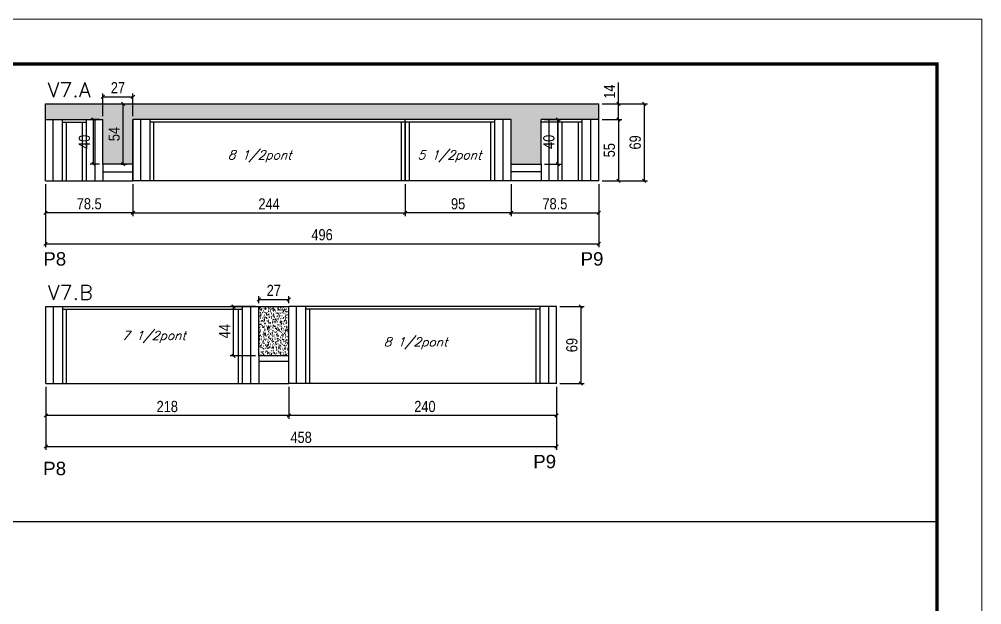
# Model space of a CAD drawing. Header units: millimetres. Extents: x 2921 to 9246, y 316 to 11751.
# Drawn here: x 3543 to 4406, y 7732 to 8257 of the extents above; entities that cross this region are included whole.
import ezdxf

# ---------------------------------------------------------------- set-up
doc = ezdxf.new("R2010")
doc.units = ezdxf.units.MM
doc.linetypes.add('DASHED', pattern=[0.75, 0.5, -0.25])
for name, color, linetype in [('1', 3, 'Continuous'), ('5', 5, 'Continuous'), ('8', 8, 'Continuous'), ('COTA', 241, 'Continuous'), ('Painéis', 200, 'Continuous'), ('SARR_2.2x7', 40, 'Continuous'), ('SARR_3.5x7', 81, 'Continuous'), ('SARR_EDITAR', 141, 'Continuous'), ('texto', 7, 'Continuous')]:
    doc.layers.add(name, color=color, linetype=linetype)
for name, color, linetype, lineweight in [('Folhas', 255, 'Continuous', 9), ('SARRAFO DE PRESSAO', 251, 'DASHED', 9), ('Texto Seção', 7, 'Continuous', 15)]:
    doc.layers.add(name, color=color, linetype=linetype, lineweight=lineweight)
doc.styles.add('COTA TECNICA', font='techl___.ttf', dxfattribs={"height": 10})
doc.styles.add('COTA TECNICA-50', font='techl___.ttf', dxfattribs={"height": 10})
doc.styles.add('REGUA-120', font='ROMANS.shx', dxfattribs={"height": 15})
doc.styles.add('Romans', font='romans.shx')
doc.styles.get("Standard").update_dxf_attribs({"font": 'arial.ttf'})
doc.dimstyles.new('COTA PAINEL-50', dxfattribs={"dimtxt": 10, "dimasz": 3, "dimexe": 3, "dimexo": 3, "dimgap": 3, "dimtad": 1, "dimdec": 1, "dimzin": 12, "dimdsep": 46, "dimtxsty": 'COTA TECNICA-50', "dimblk1": 'OBLIQUE', "dimblk2": 'OBLIQUE', "dimsah": 1, "dimcen": 0.9, "dimclrd": 4, "dimclre": 4, "dimclrt": 240, "dimadec": 1, "dimazin": 3, "dimtfac": 1, "dimtdec": 1, "dimtmove": 0, "dimatfit": 3, "dimfxl": 1, "dimtolj": 1, "dimtzin": 12, "dimarcsym": 0})
doc.dimstyles.new('PAINEL', dxfattribs={"dimtxt": 10, "dimasz": 3, "dimexe": 3, "dimexo": 3, "dimgap": 3, "dimtad": 1, "dimdec": 1, "dimzin": 12, "dimdsep": 46, "dimtxsty": 'COTA TECNICA', "dimblk1": 'OBLIQUE', "dimblk2": 'OBLIQUE', "dimsah": 1, "dimcen": 0.9, "dimclrd": 4, "dimclre": 4, "dimclrt": 240, "dimadec": 1, "dimazin": 3, "dimtfac": 1, "dimtdec": 1, "dimtmove": 0, "dimatfit": 3, "dimfxl": 1, "dimtolj": 1, "dimtzin": 12, "dimarcsym": 0})

# ---------------------------------------------------------------- blocks, each defined once
blk = doc.blocks.new('9999999999')
at = {"layer": 'Folhas'}
blk.add_lwpolyline([(98138.98, 34190.21), (99623.98, 34190.21), (99623.98, 35240.21), (98138.98, 35240.21)], close=True, dxfattribs=at)
at = {"layer": 'Folhas', "color": 30, "const_width": 3}
blk.add_lwpolyline([(98213.98, 34230.21), (99583.98, 34230.21), (99583.98, 35200.21), (98213.98, 35200.21)], close=True, dxfattribs=at)
blk = doc.blocks.new('_Oblique')
at = {"layer": '1', "color": 0, "lineweight": -2}
blk.add_line((-0.5, -0.5), (0.5, 0.5), dxfattribs=at)
blk = doc.blocks.new('*D16')
at = {"layer": 'COTA', "color": 4, "linetype": 'ByBlock', "lineweight": -2, "transparency": 16777216}
for p, q in [((3566.69, 8109.42), (3566.69, 8053)), ((4062.69, 8109.42), (4062.69, 8053)), ((3566.69, 8056), (4062.69, 8056))]:
    blk.add_line(p, q, dxfattribs=at)
at = {"layer": 'Defpoints', "color": 0, "linetype": 'ByBlock', "transparency": 16777216}
for p in [(3566.69, 8112.42), (4062.69, 8112.42), (4062.69, 8056)]:
    blk.add_point(p, dxfattribs=at)
at = {"layer": 'COTA', "color": 4, "linetype": 'ByBlock', "lineweight": -2, "transparency": 16777216, "xscale": 3, "yscale": 3, "zscale": 3, "rotation": 180}
blk.add_blockref('_Oblique', (3566.69, 8056), dxfattribs=at)
at = {"layer": 'COTA', "color": 4, "linetype": 'ByBlock', "lineweight": -2, "transparency": 16777216, "xscale": 3, "yscale": 3, "zscale": 3}
blk.add_blockref('_Oblique', (4062.69, 8056), dxfattribs=at)
at = {"layer": 'COTA', "color": 240, "linetype": 'ByBlock', "transparency": 16777216, "insert": (3814.69, 8064.13), "char_height": 10, "attachment_point": 5, "style": 'COTA TECNICA'}
blk.add_mtext('\\A1;496', dxfattribs=at)
blk = doc.blocks.new('*D854')
at = {"layer": 'COTA', "color": 4, "lineweight": -2, "transparency": 16777216}
for p, q in [((3889.19, 8109.42), (3889.19, 8080.73)), ((3984.19, 8109.42), (3984.19, 8080.73)), ((3984.19, 8083.73), (3889.19, 8083.73))]:
    blk.add_line(p, q, dxfattribs=at)
at = {"layer": 'Defpoints', "color": 0, "transparency": 16777216}
for p in [(3889.19, 8112.42), (3984.19, 8112.42), (3889.19, 8083.73)]:
    blk.add_point(p, dxfattribs=at)
at = {"layer": 'COTA', "color": 4, "lineweight": -2, "transparency": 16777216, "xscale": 3, "yscale": 3, "zscale": 3, "rotation": 180}
blk.add_blockref('_Oblique', (3889.19, 8083.73), dxfattribs=at)
at = {"layer": 'COTA', "color": 4, "lineweight": -2, "transparency": 16777216, "xscale": 3, "yscale": 3, "zscale": 3}
blk.add_blockref('_Oblique', (3984.19, 8083.73), dxfattribs=at)
at = {"layer": 'COTA', "color": 240, "transparency": 16777216, "insert": (3936.69, 8091.87), "char_height": 10, "attachment_point": 5, "style": 'COTA TECNICA'}
blk.add_mtext('\\A1;95 ', dxfattribs=at)
blk = doc.blocks.new('*D17')
at = {"layer": 'COTA', "color": 4, "lineweight": -2, "transparency": 16777216}
for p, q in [((3566.69, 8109.42), (3566.69, 8080.73)), ((3645.19, 8109.42), (3645.19, 8080.73)), ((3645.19, 8083.73), (3566.69, 8083.73))]:
    blk.add_line(p, q, dxfattribs=at)
at = {"layer": 'Defpoints', "color": 0, "transparency": 16777216}
for p in [(3566.69, 8112.42), (3645.19, 8112.42), (3566.69, 8083.73)]:
    blk.add_point(p, dxfattribs=at)
at = {"layer": 'COTA', "color": 4, "lineweight": -2, "transparency": 16777216, "xscale": 3, "yscale": 3, "zscale": 3, "rotation": 180}
blk.add_blockref('_Oblique', (3566.69, 8083.73), dxfattribs=at)
at = {"layer": 'COTA', "color": 4, "lineweight": -2, "transparency": 16777216, "xscale": 3, "yscale": 3, "zscale": 3}
blk.add_blockref('_Oblique', (3645.19, 8083.73), dxfattribs=at)
at = {"layer": 'COTA', "color": 240, "transparency": 16777216, "insert": (3605.94, 8091.86), "char_height": 10, "attachment_point": 5, "style": 'COTA TECNICA'}
blk.add_mtext('\\A1;78.5', dxfattribs=at)
blk = doc.blocks.new('*D855')
at = {"layer": 'COTA', "color": 4, "lineweight": -2, "transparency": 16777216}
for p, q in [((3615.19, 8167.42), (3606.76, 8167.42)), ((3609.76, 8127.42), (3609.76, 8167.42)), ((3615.19, 8127.42), (3606.76, 8127.42))]:
    blk.add_line(p, q, dxfattribs=at)
at = {"layer": 'Defpoints', "color": 0, "transparency": 16777216}
for p in [(3609.76, 8167.42), (3618.19, 8167.42), (3618.19, 8127.42)]:
    blk.add_point(p, dxfattribs=at)
at = {"layer": 'COTA', "color": 4, "lineweight": -2, "transparency": 16777216, "xscale": 3, "yscale": 3, "zscale": 3}
for p, rotation in [((3609.76, 8167.42), 90), ((3609.76, 8127.42), 270)]:
    blk.add_blockref('_Oblique', p, dxfattribs=dict(at, rotation=rotation))
at = {"layer": 'COTA', "color": 240, "transparency": 16777216, "insert": (3601.66, 8147.42), "char_height": 10, "attachment_point": 5, "rotation": 90, "style": 'COTA TECNICA'}
blk.add_mtext('\\A1;40', dxfattribs=at)
blk = doc.blocks.new('*D856')
at = {"layer": 'COTA', "color": 4, "lineweight": -2, "transparency": 16777216}
for p, q in [((3618.19, 8170.42), (3618.19, 8190.91)), ((3645.19, 8170.42), (3645.19, 8190.91)), ((3618.19, 8187.91), (3645.19, 8187.91))]:
    blk.add_line(p, q, dxfattribs=at)
at = {"layer": 'Defpoints', "color": 0, "transparency": 16777216}
for p in [(3645.19, 8187.91), (3618.19, 8167.42), (3645.19, 8167.42)]:
    blk.add_point(p, dxfattribs=at)
at = {"layer": 'COTA', "color": 4, "lineweight": -2, "transparency": 16777216, "xscale": 3, "yscale": 3, "zscale": 3, "rotation": 180}
blk.add_blockref('_Oblique', (3618.19, 8187.91), dxfattribs=at)
at = {"layer": 'COTA', "color": 4, "lineweight": -2, "transparency": 16777216, "xscale": 3, "yscale": 3, "zscale": 3}
blk.add_blockref('_Oblique', (3645.19, 8187.91), dxfattribs=at)
at = {"layer": 'COTA', "color": 240, "transparency": 16777216, "insert": (3631.69, 8195.98), "char_height": 10, "attachment_point": 5, "style": 'COTA TECNICA'}
blk.add_mtext('\\A1;27', dxfattribs=at)
blk = doc.blocks.new('*D18')
at = {"layer": 'COTA', "color": 4, "lineweight": -2, "transparency": 16777216}
for p, q in [((4065.69, 8181.42), (4106.59, 8181.42)), ((4103.59, 8181.42), (4103.59, 8112.42)), ((4065.69, 8112.42), (4106.59, 8112.42))]:
    blk.add_line(p, q, dxfattribs=at)
at = {"layer": 'Defpoints', "color": 0, "transparency": 16777216}
for p in [(4062.69, 8181.42), (4062.69, 8112.42), (4103.59, 8112.42)]:
    blk.add_point(p, dxfattribs=at)
at = {"layer": 'COTA', "color": 4, "lineweight": -2, "transparency": 16777216, "xscale": 3, "yscale": 3, "zscale": 3}
for p, rotation in [((4103.59, 8181.42), 90), ((4103.59, 8112.42), 270)]:
    blk.add_blockref('_Oblique', p, dxfattribs=dict(at, rotation=rotation))
at = {"layer": 'COTA', "color": 240, "transparency": 16777216, "insert": (4095.46, 8146.92), "char_height": 10, "attachment_point": 5, "rotation": 90, "style": 'COTA TECNICA-50'}
blk.add_mtext('\\A1;69', dxfattribs=at)
blk = doc.blocks.new('*D857')
at = {"layer": 'COTA', "color": 4, "lineweight": -2, "transparency": 16777216}
for p, q in [((4014.19, 8167.42), (4029.19, 8167.42)), ((4026.19, 8127.42), (4026.19, 8167.42)), ((4014.19, 8127.42), (4029.19, 8127.42))]:
    blk.add_line(p, q, dxfattribs=at)
at = {"layer": 'Defpoints', "color": 0, "transparency": 16777216}
for p in [(4011.19, 8167.42), (4026.19, 8167.42), (4011.19, 8127.42)]:
    blk.add_point(p, dxfattribs=at)
at = {"layer": 'COTA', "color": 4, "lineweight": -2, "transparency": 16777216, "xscale": 3, "yscale": 3, "zscale": 3}
for p, rotation in [((4026.19, 8167.42), 90), ((4026.19, 8127.42), 270)]:
    blk.add_blockref('_Oblique', p, dxfattribs=dict(at, rotation=rotation))
at = {"layer": 'COTA', "color": 240, "transparency": 16777216, "insert": (4018.09, 8147.42), "char_height": 10, "attachment_point": 5, "rotation": 90, "style": 'COTA TECNICA'}
blk.add_mtext('\\A1;40', dxfattribs=at)
blk = doc.blocks.new('*D19')
at = {"layer": 'COTA', "color": 4, "lineweight": -2, "transparency": 16777216}
for p, q in [((3984.19, 8109.42), (3984.19, 8080.73)), ((4062.69, 8109.42), (4062.69, 8080.73)), ((3984.19, 8083.73), (4062.69, 8083.73))]:
    blk.add_line(p, q, dxfattribs=at)
at = {"layer": 'Defpoints', "color": 0, "transparency": 16777216}
for p in [(3984.19, 8112.42), (4062.69, 8112.42), (4062.69, 8083.73)]:
    blk.add_point(p, dxfattribs=at)
at = {"layer": 'COTA', "color": 4, "lineweight": -2, "transparency": 16777216, "xscale": 3, "yscale": 3, "zscale": 3, "rotation": 180}
blk.add_blockref('_Oblique', (3984.19, 8083.73), dxfattribs=at)
at = {"layer": 'COTA', "color": 4, "lineweight": -2, "transparency": 16777216, "xscale": 3, "yscale": 3, "zscale": 3}
blk.add_blockref('_Oblique', (4062.69, 8083.73), dxfattribs=at)
at = {"layer": 'COTA', "color": 240, "transparency": 16777216, "insert": (4023.44, 8091.86), "char_height": 10, "attachment_point": 5, "style": 'COTA TECNICA'}
blk.add_mtext('\\A1;78.5', dxfattribs=at)
blk = doc.blocks.new('*D858')
at = {"layer": 'Defpoints', "color": 0, "transparency": 16777216}
for p in [(4062.69, 8181.42), (4080.44, 8181.42), (4062.69, 8167.42)]:
    blk.add_point(p, dxfattribs=at)
at = {"layer": 'Painéis', "color": 4, "lineweight": -2, "transparency": 16777216}
for p, q in [((4080.44, 8181.42), (4080.44, 8200.54)), ((4065.69, 8181.42), (4083.44, 8181.42)), ((4080.44, 8167.42), (4080.44, 8181.42)), ((4065.69, 8167.42), (4083.44, 8167.42))]:
    blk.add_line(p, q, dxfattribs=at)
at = {"layer": 'Painéis', "color": 4, "lineweight": -2, "transparency": 16777216, "xscale": 3, "yscale": 3, "zscale": 3}
for p, rotation in [((4080.44, 8181.42), 90), ((4080.44, 8167.42), 270)]:
    blk.add_blockref('_Oblique', p, dxfattribs=dict(at, rotation=rotation))
at = {"layer": 'Painéis', "color": 240, "lineweight": 5, "transparency": 16777216, "insert": (4072.37, 8192.48), "char_height": 10, "attachment_point": 5, "rotation": 90, "style": 'COTA TECNICA'}
blk.add_mtext('\\A1;14', dxfattribs=at)
blk = doc.blocks.new('*D859')
at = {"layer": 'Defpoints', "color": 0, "transparency": 16777216}
for p in [(4062.69, 8167.42), (4062.69, 8112.42), (4080.44, 8112.42)]:
    blk.add_point(p, dxfattribs=at)
at = {"layer": 'Painéis', "color": 4, "lineweight": -2, "transparency": 16777216}
for p, q in [((4065.69, 8167.42), (4083.44, 8167.42)), ((4080.44, 8167.42), (4080.44, 8112.42)), ((4065.69, 8112.42), (4083.44, 8112.42))]:
    blk.add_line(p, q, dxfattribs=at)
at = {"layer": 'Painéis', "color": 4, "lineweight": -2, "transparency": 16777216, "xscale": 3, "yscale": 3, "zscale": 3}
for p, rotation in [((4080.44, 8167.42), 90), ((4080.44, 8112.42), 270)]:
    blk.add_blockref('_Oblique', p, dxfattribs=dict(at, rotation=rotation))
at = {"layer": 'Painéis', "color": 240, "lineweight": 5, "transparency": 16777216, "insert": (4072.33, 8139.92), "char_height": 10, "attachment_point": 5, "rotation": 90, "style": 'COTA TECNICA'}
blk.add_mtext('\\A1;55', dxfattribs=at)
blk = doc.blocks.new('*D860')
at = {"layer": 'Defpoints', "color": 0, "transparency": 16777216}
for p in [(3645.19, 8112.42), (3889.19, 8112.42), (3889.19, 8083.73)]:
    blk.add_point(p, dxfattribs=at)
at = {"layer": 'Painéis', "color": 4, "lineweight": -2, "transparency": 16777216}
for p, q in [((3645.19, 8109.42), (3645.19, 8080.73)), ((3889.19, 8109.42), (3889.19, 8080.73)), ((3645.19, 8083.73), (3889.19, 8083.73))]:
    blk.add_line(p, q, dxfattribs=at)
at = {"layer": 'Painéis', "color": 4, "lineweight": -2, "transparency": 16777216, "xscale": 3, "yscale": 3, "zscale": 3, "rotation": 180}
blk.add_blockref('_Oblique', (3645.19, 8083.73), dxfattribs=at)
at = {"layer": 'Painéis', "color": 4, "lineweight": -2, "transparency": 16777216, "xscale": 3, "yscale": 3, "zscale": 3}
blk.add_blockref('_Oblique', (3889.19, 8083.73), dxfattribs=at)
at = {"layer": 'Painéis', "color": 240, "lineweight": 5, "transparency": 16777216, "insert": (3767.19, 8091.8), "char_height": 10, "attachment_point": 5, "style": 'COTA TECNICA'}
blk.add_mtext('\\A1;244', dxfattribs=at)
blk = doc.blocks.new('*D20')
at = {"layer": 'COTA', "color": 4, "linetype": 'ByBlock', "lineweight": -2, "transparency": 16777216}
for p, q in [((3566.92, 7927.69), (3566.92, 7871.27)), ((4024.92, 7927.69), (4024.92, 7871.27)), ((3566.92, 7874.27), (4024.92, 7874.27))]:
    blk.add_line(p, q, dxfattribs=at)
at = {"layer": 'Defpoints', "color": 0, "linetype": 'ByBlock', "transparency": 16777216}
for p in [(3566.92, 7930.69), (4024.92, 7930.69), (4024.92, 7874.27)]:
    blk.add_point(p, dxfattribs=at)
at = {"layer": 'COTA', "color": 4, "linetype": 'ByBlock', "lineweight": -2, "transparency": 16777216, "xscale": 3, "yscale": 3, "zscale": 3, "rotation": 180}
blk.add_blockref('_Oblique', (3566.92, 7874.27), dxfattribs=at)
at = {"layer": 'COTA', "color": 4, "linetype": 'ByBlock', "lineweight": -2, "transparency": 16777216, "xscale": 3, "yscale": 3, "zscale": 3}
blk.add_blockref('_Oblique', (4024.92, 7874.27), dxfattribs=at)
at = {"layer": 'COTA', "color": 240, "linetype": 'ByBlock', "transparency": 16777216, "insert": (3795.92, 7882.4), "char_height": 10, "attachment_point": 5, "style": 'COTA TECNICA'}
blk.add_mtext('\\A1;458', dxfattribs=at)
blk = doc.blocks.new('*D861')
at = {"layer": 'COTA', "color": 4, "lineweight": -2, "transparency": 16777216}
for p, q in [((3784.92, 7927.69), (3784.92, 7898.99)), ((4024.92, 7927.69), (4024.92, 7898.99)), ((4024.92, 7901.99), (3784.92, 7901.99))]:
    blk.add_line(p, q, dxfattribs=at)
at = {"layer": 'Defpoints', "color": 0, "transparency": 16777216}
for p in [(3784.92, 7930.69), (4024.92, 7930.69), (3784.92, 7901.99)]:
    blk.add_point(p, dxfattribs=at)
at = {"layer": 'COTA', "color": 4, "lineweight": -2, "transparency": 16777216, "xscale": 3, "yscale": 3, "zscale": 3, "rotation": 180}
blk.add_blockref('_Oblique', (3784.92, 7901.99), dxfattribs=at)
at = {"layer": 'COTA', "color": 4, "lineweight": -2, "transparency": 16777216, "xscale": 3, "yscale": 3, "zscale": 3}
blk.add_blockref('_Oblique', (4024.92, 7901.99), dxfattribs=at)
at = {"layer": 'COTA', "color": 240, "transparency": 16777216, "insert": (3906.92, 7910.1), "char_height": 10, "attachment_point": 5, "style": 'COTA TECNICA'}
blk.add_mtext('\\A1;240 ', dxfattribs=at)
blk = doc.blocks.new('*D21')
at = {"layer": 'COTA', "color": 4, "lineweight": -2, "transparency": 16777216}
for p, q in [((3566.92, 7927.69), (3566.92, 7898.99)), ((3784.92, 7927.69), (3784.92, 7898.99)), ((3784.92, 7901.99), (3566.92, 7901.99))]:
    blk.add_line(p, q, dxfattribs=at)
at = {"layer": 'Defpoints', "color": 0, "transparency": 16777216}
for p in [(3566.92, 7930.69), (3784.92, 7930.69), (3566.92, 7901.99)]:
    blk.add_point(p, dxfattribs=at)
at = {"layer": 'COTA', "color": 4, "lineweight": -2, "transparency": 16777216, "xscale": 3, "yscale": 3, "zscale": 3, "rotation": 180}
blk.add_blockref('_Oblique', (3566.92, 7901.99), dxfattribs=at)
at = {"layer": 'COTA', "color": 4, "lineweight": -2, "transparency": 16777216, "xscale": 3, "yscale": 3, "zscale": 3}
blk.add_blockref('_Oblique', (3784.92, 7901.99), dxfattribs=at)
at = {"layer": 'COTA', "color": 240, "transparency": 16777216, "insert": (3675.92, 7910.09), "char_height": 10, "attachment_point": 5, "style": 'COTA TECNICA'}
blk.add_mtext('\\A1;218', dxfattribs=at)
blk = doc.blocks.new('*D862')
at = {"layer": 'COTA', "color": 4, "lineweight": -2, "transparency": 16777216}
for p, q in [((3754.92, 7999.69), (3732.42, 7999.69)), ((3735.42, 7955.69), (3735.42, 7999.69)), ((3754.92, 7955.69), (3732.42, 7955.69))]:
    blk.add_line(p, q, dxfattribs=at)
at = {"layer": 'Defpoints', "color": 0, "transparency": 16777216}
for p in [(3735.42, 7999.69), (3757.92, 7999.69), (3757.92, 7955.69)]:
    blk.add_point(p, dxfattribs=at)
at = {"layer": 'COTA', "color": 4, "lineweight": -2, "transparency": 16777216, "xscale": 3, "yscale": 3, "zscale": 3}
for p, rotation in [((3735.42, 7999.69), 90), ((3735.42, 7955.69), 270)]:
    blk.add_blockref('_Oblique', p, dxfattribs=dict(at, rotation=rotation))
at = {"layer": 'COTA', "color": 240, "transparency": 16777216, "insert": (3727.34, 7977.69), "char_height": 10, "attachment_point": 5, "rotation": 90, "style": 'COTA TECNICA'}
blk.add_mtext('\\A1;44', dxfattribs=at)
blk = doc.blocks.new('*D863')
at = {"layer": 'COTA', "color": 4, "lineweight": -2, "transparency": 16777216}
for p, q in [((3757.92, 8002.69), (3757.92, 8009.18)), ((3784.92, 8002.69), (3784.92, 8009.18)), ((3757.92, 8006.18), (3784.92, 8006.18))]:
    blk.add_line(p, q, dxfattribs=at)
at = {"layer": 'Defpoints', "color": 0, "transparency": 16777216}
for p in [(3757.92, 7999.69), (3784.92, 8006.18), (3784.92, 7999.69)]:
    blk.add_point(p, dxfattribs=at)
at = {"layer": 'COTA', "color": 4, "lineweight": -2, "transparency": 16777216, "xscale": 3, "yscale": 3, "zscale": 3, "rotation": 180}
blk.add_blockref('_Oblique', (3757.92, 8006.18), dxfattribs=at)
at = {"layer": 'COTA', "color": 4, "lineweight": -2, "transparency": 16777216, "xscale": 3, "yscale": 3, "zscale": 3}
blk.add_blockref('_Oblique', (3784.92, 8006.18), dxfattribs=at)
at = {"layer": 'COTA', "color": 240, "transparency": 16777216, "insert": (3771.42, 8014.25), "char_height": 10, "attachment_point": 5, "style": 'COTA TECNICA'}
blk.add_mtext('\\A1;27', dxfattribs=at)
blk = doc.blocks.new('*D22')
at = {"layer": 'COTA', "color": 4, "lineweight": -2, "transparency": 16777216}
for p, q in [((4027.92, 7999.69), (4049.81, 7999.69)), ((4046.81, 7999.69), (4046.81, 7930.69)), ((4027.92, 7930.69), (4049.81, 7930.69))]:
    blk.add_line(p, q, dxfattribs=at)
at = {"layer": 'Defpoints', "color": 0, "transparency": 16777216}
for p in [(4024.92, 7999.69), (4024.92, 7930.69), (4046.81, 7930.69)]:
    blk.add_point(p, dxfattribs=at)
at = {"layer": 'COTA', "color": 4, "lineweight": -2, "transparency": 16777216, "xscale": 3, "yscale": 3, "zscale": 3}
for p, rotation in [((4046.81, 7999.69), 90), ((4046.81, 7930.69), 270)]:
    blk.add_blockref('_Oblique', p, dxfattribs=dict(at, rotation=rotation))
at = {"layer": 'COTA', "color": 240, "transparency": 16777216, "insert": (4038.67, 7965.19), "char_height": 10, "attachment_point": 5, "rotation": 90, "style": 'COTA TECNICA-50'}
blk.add_mtext('\\A1;69', dxfattribs=at)
blk = doc.blocks.new('*D1191')
at = {"layer": 'COTA', "color": 4, "lineweight": -2, "transparency": 16777216}
for p, q in [((3634.69, 8181.42), (3639.43, 8181.42)), ((3636.43, 8127.42), (3636.43, 8181.42)), ((3634.69, 8127.42), (3639.43, 8127.42))]:
    blk.add_line(p, q, dxfattribs=at)
at = {"layer": 'Defpoints', "color": 0, "transparency": 16777216}
for p in [(3631.69, 8181.42), (3636.43, 8181.42), (3631.69, 8127.42)]:
    blk.add_point(p, dxfattribs=at)
at = {"layer": 'COTA', "color": 4, "lineweight": -2, "transparency": 16777216, "xscale": 3, "yscale": 3, "zscale": 3}
for p, rotation in [((3636.43, 8181.42), 90), ((3636.43, 8127.42), 270)]:
    blk.add_blockref('_Oblique', p, dxfattribs=dict(at, rotation=rotation))
at = {"layer": 'COTA', "color": 240, "transparency": 16777216, "insert": (3628.32, 8154.42), "char_height": 10, "attachment_point": 5, "rotation": 90, "style": 'COTA TECNICA'}
blk.add_mtext('\\A1;54', dxfattribs=at)

msp = doc.modelspace()

# ---------------------------------------------------------------- hatches: boundary and pattern name
at = {"layer": 'COTA', "linetype": 'ByBlock'}
h = msp.add_hatch(dxfattribs=at)
h.set_pattern_fill('AR-CONC', color=256, scale=0.03)
h.set_pattern_definition([(50, (1596.473, -8374.4076), (5.4655401, -0.4781726), [0.5715, -6.2865]), (355, (1596.473, -8374.4076), (-1.0573026, 5.7317054), [0.4572, -5.0292175]), (100.451445, (1596.9284, -8374.4474), (4.4082374, 5.2535326), [0.4857003, -5.3427073]), (46.1842, (1596.473, -8372.8836), (8.1323712, -1.2612698), [0.85725, -9.42975]), (96.63556, (1597.1506, -8372.989), (7.122124, 7.4227837), [0.7285507, -8.0140682]), (351.18415, (1596.473, -8372.8836), (7.122124, 7.4227837), [0.685799, -7.543792]), (21, (1597.235, -8373.2646), (4.5484317, -3.067956), [0.5715, -6.2865]), (326, (1597.235, -8373.2646), (1.8540609, 5.525639), [0.4572, -5.0292]), (71.451445, (1597.614, -8373.52), (6.4024926, 2.457683), [0.4857003, -5.3426981]), (37.5, (1596.4729, -8374.4076), (0.0926581, 2.53665117), [0, -4.96824, 0, -5.1054, 0, -5.04825]), (7.5, (1596.473, -8374.4076), (2.00458988, 3.00541724), [0, -2.91084, 0, -4.85394, 0, -1.92405]), (327.5, (1594.7736, -8374.4076), (4.06771786, -0.17186232), [0, -1.905, 0, -5.9436, 0, -7.8867]), (317.5, (1594.0116, -8374.4076), (4.44387544, 0.7627947), [0, -2.4765, 0, -3.94716, 0, -5.6007])])
h.paths.add_polyline_path([(4011.19, 8127.42), (4011.19, 8167.42), (4062.69, 8167.42), (4062.69, 8181.42), (3566.69, 8181.42), (3566.69, 8167.42), (3618.19, 8167.42), (3618.19, 8127.42), (3645.19, 8127.42), (3645.19, 8167.42), (3984.19, 8167.42), (3984.19, 8127.42)])
h = msp.add_hatch(dxfattribs=at)
h.set_pattern_fill('AR-CONC', color=256, scale=0.03)
h.set_pattern_definition([(50, (1736.202, -8556.1405), (5.4655401, -0.4781726), [0.5715, -6.2865]), (355, (1736.202, -8556.1405), (-1.0573026, 5.7317054), [0.4572, -5.0292175]), (100.451445, (1736.6577, -8556.1803), (4.4082374, 5.2535326), [0.4857003, -5.3427073]), (46.1842, (1736.202, -8554.6165), (8.1323712, -1.2612698), [0.85725, -9.42975]), (96.63556, (1736.88, -8554.7216), (7.122124, 7.4227837), [0.7285507, -8.0140682]), (351.18415, (1736.202, -8554.6165), (7.122124, 7.4227837), [0.685799, -7.543792]), (21, (1736.964, -8554.9975), (4.5484317, -3.067956), [0.5715, -6.2865]), (326, (1736.964, -8554.9975), (1.8540609, 5.525639), [0.4572, -5.0292]), (71.451445, (1737.343, -8555.253), (6.4024926, 2.457683), [0.4857003, -5.3426981]), (37.5, (1736.2022, -8556.1405), (0.0926581, 2.53665117), [0, -4.96824, 0, -5.1054, 0, -5.04825]), (7.5, (1736.2022, -8556.1405), (2.00458988, 3.00541724), [0, -2.91084, 0, -4.85394, 0, -1.92405]), (327.5, (1734.503, -8556.1405), (4.06771786, -0.17186232), [0, -1.905, 0, -5.9436, 0, -7.8867]), (317.5, (1733.741, -8556.1405), (4.44387544, 0.7627947), [0, -2.4765, 0, -3.94716, 0, -5.6007])])
h.paths.add_polyline_path([(3757.92, 7999.69), (3757.92, 7985.69), (3757.92, 7955.69), (3784.92, 7955.69), (3784.92, 7999.69)])

# ---------------------------------------------------------------- linework, layer by layer
at = {"layer": '8', "linetype": 'ByBlock'}
msp.add_line((2996.13, 7806.88), (4366.13, 7806.88), dxfattribs=at)
at = {"layer": 'COTA', "linetype": 'ByBlock'}
for p, q in [((3566.69, 8181.42), (4062.69, 8181.42)), ((3566.69, 8167.42), (3566.69, 8181.42)), ((4062.69, 8167.42), (4062.69, 8181.42)), ((3566.69, 8167.42), (3566.69, 8167.42)), ((3984.19, 8167.42), (3645.19, 8167.42)), ((3984.19, 8167.42), (3984.19, 8167.42)), ((4062.69, 8167.42), (4062.69, 8167.42)), ((3566.92, 7999.69), (3784.92, 7999.69)), ((3566.92, 7999.69), (3566.92, 7999.69)), ((4024.92, 7999.69), (3784.92, 7999.69)), ((4024.92, 7999.69), (4024.92, 7999.69))]:
    msp.add_line(p, q, dxfattribs=at)
at = {"layer": 'Painéis', "linetype": 'ByBlock'}
for p, q in [((3566.69, 8167.42), (3618.19, 8167.42)), ((3566.69, 8112.42), (3566.69, 8167.42)), ((3984.19, 8167.42), (3645.19, 8167.42)), ((3645.19, 8112.42), (3645.19, 8167.42)), ((3889.19, 8112.42), (3889.19, 8167.42)), ((3984.19, 8112.42), (3984.19, 8167.42)), ((3984.19, 8112.42), (3984.19, 8167.42)), ((4062.69, 8167.42), (4011.19, 8167.42)), ((4062.69, 8112.42), (4062.69, 8167.42)), ((3566.69, 8112.42), (3645.19, 8112.42)), ((3984.19, 8112.42), (3645.19, 8112.42)), ((4062.69, 8112.42), (3984.19, 8112.42)), ((3566.92, 7999.69), (3757.92, 7999.69)), ((3566.92, 7930.69), (3566.92, 7999.69)), ((4024.92, 7999.69), (3784.92, 7999.69)), ((3784.92, 7930.69), (3784.92, 7999.69)), ((4024.92, 7930.69), (4024.92, 7999.69)), ((4024.92, 7930.69), (4024.92, 7999.69)), ((3566.92, 7930.69), (3784.92, 7930.69)), ((4024.92, 7930.69), (3784.92, 7930.69))]:
    msp.add_line(p, q, dxfattribs=at)
at = {"layer": 'Painéis'}
for p, q in [((3618.19, 8127.42), (3618.19, 8167.42)), ((4011.19, 8127.42), (4011.19, 8167.42)), ((3645.19, 8127.42), (3618.19, 8127.42)), ((3645.19, 8112.42), (3645.19, 8127.42)), ((3984.19, 8127.42), (4011.19, 8127.42)), ((3757.92, 7955.69), (3757.92, 7999.69)), ((3784.92, 7955.69), (3757.92, 7955.69))]:
    msp.add_line(p, q, dxfattribs=at)
at = {"layer": 'SARR_2.2x7', "linetype": 'Continuous'}
for p, q in [((3573.69, 8112.42), (3573.69, 8167.42)), ((3581.69, 8165.22), (3603.19, 8165.22)), ((3611.19, 8112.42), (3611.19, 8167.42)), ((3652.19, 8112.42), (3652.19, 8167.42)), ((3889.19, 8165.22), (3660.19, 8165.22)), ((3969.19, 8165.22), (3889.19, 8165.22)), ((3977.19, 8112.42), (3977.19, 8167.42)), ((4047.69, 8165.22), (4011.19, 8165.22)), ((4018.19, 8112.42), (4018.19, 8167.42)), ((4055.69, 8112.42), (4055.69, 8167.42)), ((3618.19, 8127.42), (3618.19, 8112.42)), ((4011.19, 8127.42), (4011.19, 8112.42)), ((3573.92, 7930.69), (3573.92, 7999.69)), ((3750.92, 7930.69), (3750.92, 7999.69)), ((3791.92, 7930.69), (3791.92, 7999.69)), ((4017.92, 7930.69), (4017.92, 7999.69)), ((3581.92, 7997.49), (3742.92, 7997.49)), ((4009.92, 7997.49), (3799.92, 7997.49)), ((3757.92, 7955.69), (3757.92, 7930.69))]:
    msp.add_line(p, q, dxfattribs=at)
at = {"layer": 'SARR_3.5x7'}
for p, q in [((3581.69, 8167.42), (3581.69, 8112.42)), ((3585.19, 8165.22), (3585.19, 8112.42)), ((3599.69, 8165.22), (3599.69, 8112.42)), ((3603.19, 8167.42), (3603.19, 8112.42)), ((3645.19, 8167.42), (3645.19, 8112.42)), ((3660.19, 8167.42), (3660.19, 8112.42)), ((3663.69, 8165.22), (3663.69, 8112.42)), ((3885.69, 8165.22), (3885.69, 8112.42)), ((3889.19, 8165.22), (3889.19, 8112.42)), ((3892.69, 8165.22), (3892.69, 8112.42)), ((3965.69, 8165.22), (3965.69, 8112.42)), ((3969.19, 8167.42), (3969.19, 8112.42)), ((4026.19, 8167.42), (4026.19, 8112.42)), ((4029.69, 8165.22), (4029.69, 8112.42)), ((4044.19, 8165.22), (4044.19, 8112.42)), ((4047.69, 8167.42), (4047.69, 8112.42)), ((3648.69, 8112.42), (3645.19, 8112.42)), ((3581.92, 7999.69), (3581.92, 7930.69)), ((3742.92, 7999.69), (3742.92, 7930.69)), ((3799.92, 7999.69), (3799.92, 7930.69)), ((4009.92, 7999.69), (4009.92, 7930.69)), ((3585.42, 7997.49), (3585.42, 7930.69)), ((3739.42, 7997.49), (3739.42, 7930.69)), ((3803.42, 7997.49), (3803.42, 7930.69)), ((4006.42, 7997.49), (4006.42, 7930.69)), ((3788.42, 7930.69), (3784.92, 7930.69))]:
    msp.add_line(p, q, dxfattribs=at)
at = {"layer": 'SARR_EDITAR'}
for p, q in [((3618.19, 8120.42), (3645.19, 8120.42)), ((4011.19, 8120.42), (3984.19, 8120.42)), ((3757.92, 7950.69), (3784.92, 7950.69))]:
    msp.add_line(p, q, dxfattribs=at)

# ---------------------------------------------------------------- block references
at = {"layer": 'SARRAFO DE PRESSAO', "color": 6, "linetype": 'ByBlock'}
msp.add_blockref('9999999999', (-95217.85, -26982.83), dxfattribs=at)

# ---------------------------------------------------------------- texts
at = {"layer": '5', "linetype": 'Continuous'}
for s, p in [('P8', (3564.81, 8036.5)), ('P9', (4046.46, 8036.5)), ('P9', (4004.01, 7854.77)), ('P8', (3564.7, 7848.58))]:
    msp.add_text(s, height=12, rotation=0.00004, dxfattribs=at).set_placement(p)
at = {"layer": 'texto', "color": 2, "char_height": 8, "attachment_point": 5, "style": 'Romans'}
for s, insert in [('{\\Q19;\\C256;8 1/2pont}', (3758.77, 8134.43)), ('{\\Q19;\\C256;5 1/2pont}', (3928.96, 8134.43)), ('{\\Q19;\\C256;7 1/2pont}', (3663.94, 7972.49)), ('{\\Q19;\\C256;8 1/2pont}', (3898.5, 7966.8))]:
    msp.add_mtext(s, dxfattribs=dict(at, insert=insert))
at = {"layer": 'Texto Seção', "style": 'REGUA-120', "width": 1.05}
for s, p in [('V7.A', (3568.55, 8187.59)), ('V7.B', (3568.77, 8005.85))]:
    msp.add_text(s, height=13, dxfattribs=at).set_placement(p)

# ---------------------------------------------------------------- dimensions: what is measured, and where the dimension line sits
at = {"layer": 'COTA'}
for base, p1, p2, picture, middle in [((3645.19, 8187.91), (3618.19, 8167.42), (3645.19, 8167.42), '*D856', (3631.69, 8195.98)), ((3566.69, 8083.73), (3645.19, 8112.42), (3566.69, 8112.42), '*D17', (3605.94, 8091.86)), ((3784.92, 8006.18), (3757.92, 7999.69), (3784.92, 7999.69), '*D863', (3771.42, 8014.25)), ((3566.92, 7901.99), (3784.92, 7930.69), (3566.92, 7930.69), '*D21', (3675.92, 7910.09))]:
    dim = msp.add_linear_dim(base=base, p1=p1, p2=p2, dimstyle='PAINEL', dxfattribs=at)
    dim.commit()
    dim.dimension.update_dxf_attribs({"geometry": picture, "text_midpoint": middle})
for base, p1, p2, angle, dimstyle, picture, middle in [((3636.43, 8181.42), (3631.69, 8127.42), (3631.69, 8181.42), 90, 'PAINEL', '*D1191', (3628.32, 8154.42)), ((4103.59, 8112.42), (4062.69, 8181.42), (4062.69, 8112.42), 90, 'COTA PAINEL-50', '*D18', (4095.46, 8146.92)), ((3609.76, 8167.42), (3618.19, 8127.42), (3618.19, 8167.42), 90, 'PAINEL', '*D855', (3601.66, 8147.42)), ((4026.19, 8167.42), (4011.19, 8127.42), (4011.19, 8167.42), 90, 'PAINEL', '*D857', (4018.09, 8147.42)), ((4062.69, 8083.73), (3984.19, 8112.42), (4062.69, 8112.42), 180, 'PAINEL', '*D19', (4023.44, 8091.86)), ((3735.42, 7999.69), (3757.92, 7955.69), (3757.92, 7999.69), 90, 'PAINEL', '*D862', (3727.34, 7977.69)), ((4046.81, 7930.69), (4024.92, 7999.69), (4024.92, 7930.69), 90, 'COTA PAINEL-50', '*D22', (4038.67, 7965.19))]:
    dim = msp.add_linear_dim(base=base, p1=p1, p2=p2, angle=angle, dimstyle=dimstyle, dxfattribs=at)
    dim.commit()
    dim.dimension.update_dxf_attribs({"geometry": picture, "text_midpoint": middle})
at = {"layer": 'COTA', "linetype": 'ByBlock'}
for base, p1, p2, picture, middle in [((4062.69, 8056), (3566.69, 8112.42), (4062.69, 8112.42), '*D16', (3814.69, 8064.13)), ((4024.92, 7874.27), (3566.92, 7930.69), (4024.92, 7930.69), '*D20', (3795.92, 7882.4))]:
    dim = msp.add_linear_dim(base=base, p1=p1, p2=p2, angle=180, dimstyle='PAINEL', dxfattribs=at)
    dim.commit()
    dim.dimension.update_dxf_attribs({"geometry": picture, "text_midpoint": middle})
at = {"layer": 'COTA'}
for base, p1, p2, picture, middle in [((3889.19, 8083.73), (3984.19, 8112.42), (3889.19, 8112.42), '*D854', (3936.69, 8083.73)), ((3784.92, 7901.99), (4024.92, 7930.69), (3784.92, 7930.69), '*D861', (3906.92, 7901.99))]:
    dim = msp.add_linear_dim(base=base, p1=p1, p2=p2, angle=180, text='<> ', dimstyle='PAINEL', dxfattribs=at)
    dim.commit()
    dim.dimension.update_dxf_attribs({"geometry": picture, "text_midpoint": middle, "dimtype": 160})
at = {"layer": 'Painéis', "lineweight": 5}
for base, p2, picture, middle in [((4080.44, 8181.42), (4062.69, 8181.42), '*D858', (4072.37, 8192.48)), ((4080.44, 8112.42), (4062.69, 8112.42), '*D859', (4072.33, 8139.92))]:
    dim = msp.add_linear_dim(base=base, p1=(4062.69, 8167.42), p2=p2, angle=90, dimstyle='PAINEL', dxfattribs=at)
    dim.commit()
    dim.dimension.update_dxf_attribs({"geometry": picture, "text_midpoint": middle})
dim = msp.add_linear_dim(base=(3889.19, 8083.73), p1=(3645.19, 8112.42), p2=(3889.19, 8112.42), dimstyle='PAINEL', dxfattribs=at)
dim.commit()
dim.dimension.update_dxf_attribs({"geometry": '*D860', "text_midpoint": (3767.19, 8091.8)})

doc.saveas('drawing.dxf')
